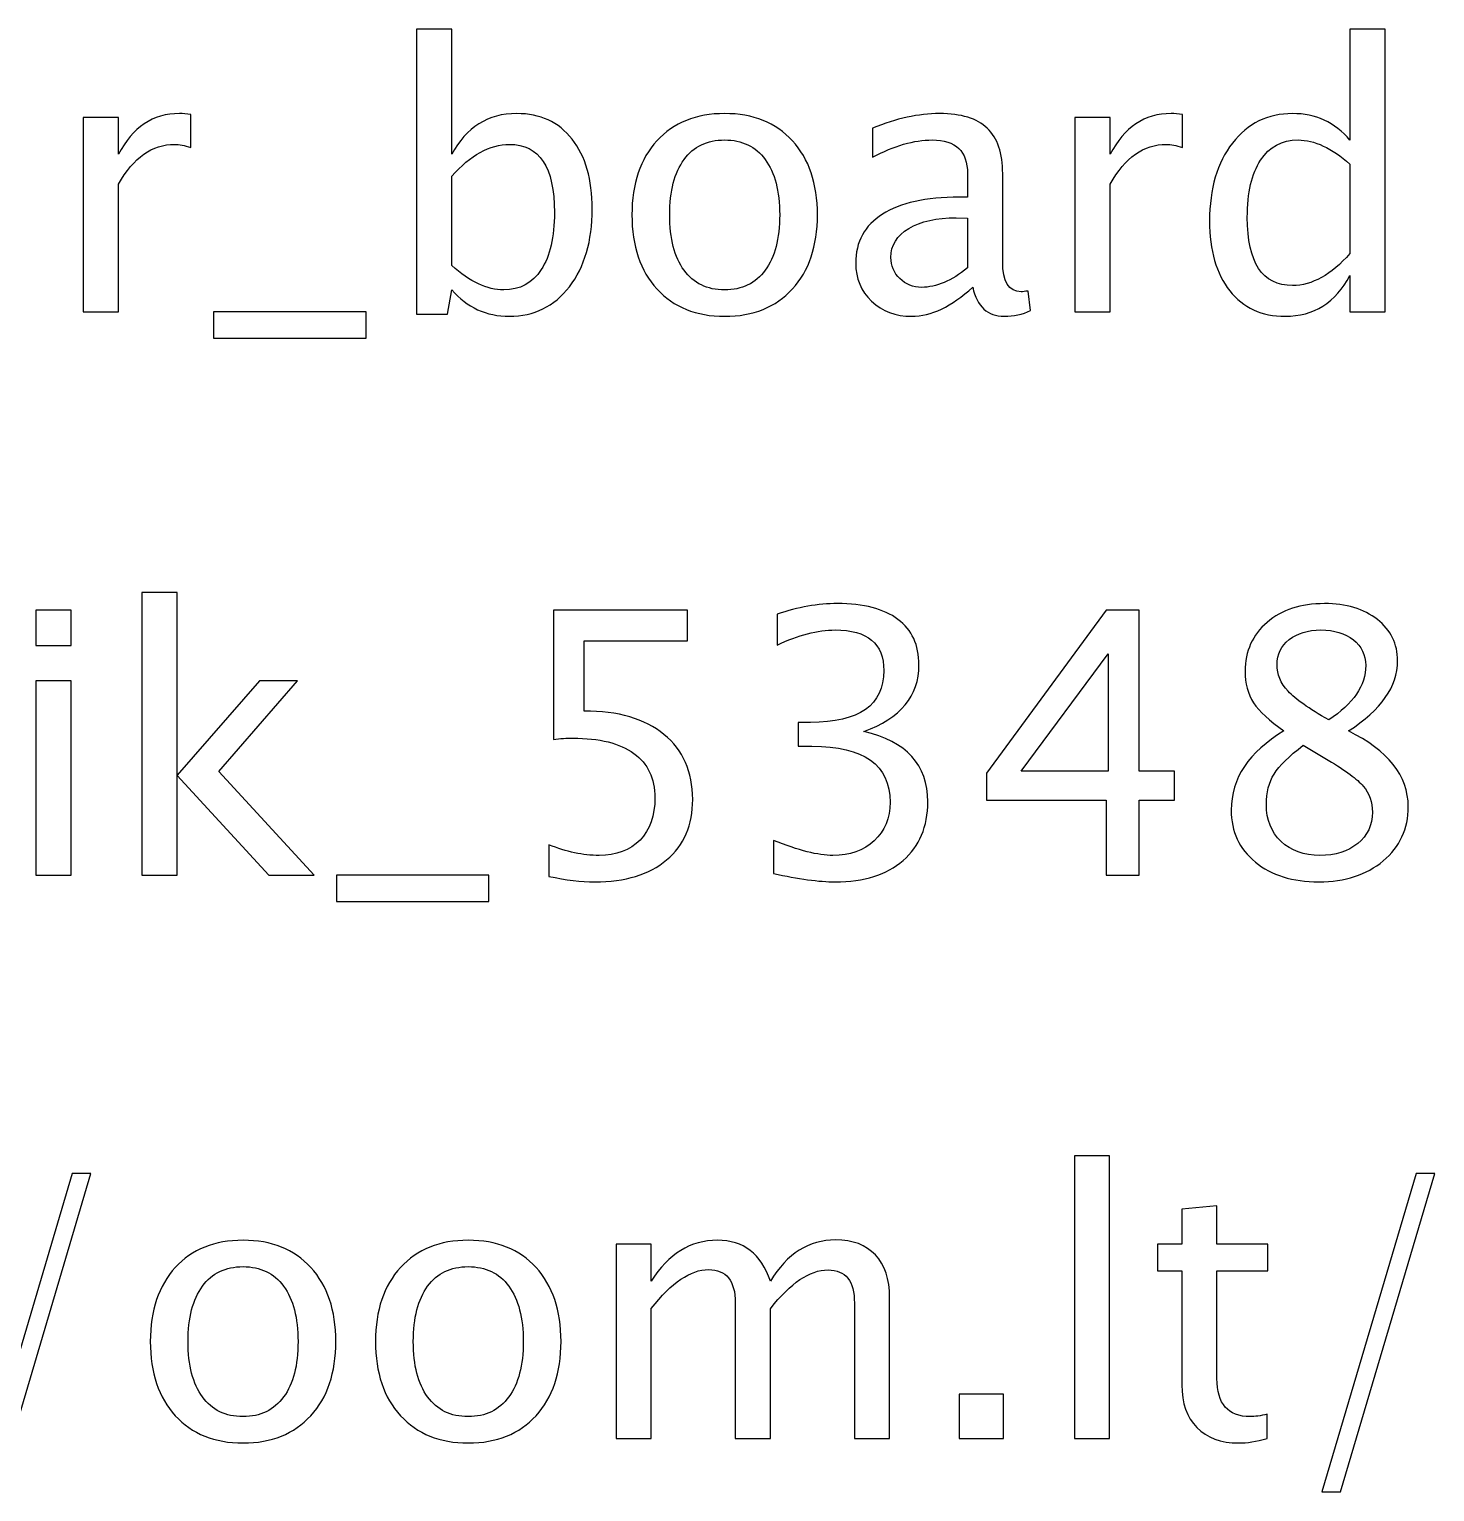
# Model space of a CAD drawing. Header units: centimetres. Extents: x -67 to 67, y -62 to 59.
# Drawn here: x 29.44 to 34.31, y 41.18 to 46.25 of the extents above; entities that cross this region are included whole.
import ezdxf

# ---------------------------------------------------------------- set-up
doc = ezdxf.new("R2010")
doc.units = ezdxf.units.CM
doc.header["$MEASUREMENT"] = 0
doc.layers.add('Layer 1', color=7, linetype='Continuous')

msp = doc.modelspace()

# ---------------------------------------------------------------- linework, layer by layer
at = {"layer": 'Layer 1'}
for points, knots in [([(30.78201, 45.25968), (30.78201, 45.25968), (30.78201, 46.24647), (30.78201, 46.24647), (30.78201, 46.24647), (30.78201, 46.24647), (30.90393, 46.24647), (30.90393, 46.24647), (30.90393, 46.24647), (30.90393, 46.24647), (30.90393, 45.81319), (30.90393, 45.81319), (30.90393, 45.81319), (30.95388, 45.90738), (31.02903, 45.95437), (31.12914, 45.95437), (31.12914, 45.95437), (31.21021, 45.95437), (31.27392, 45.92495), (31.32049, 45.86589), (31.32049, 45.86589), (31.36706, 45.80684), (31.39034, 45.72619), (31.39034, 45.62396), (31.39034, 45.62396), (31.39034, 45.51262), (31.36388, 45.42266), (31.31118, 45.35451), (31.31118, 45.35451), (31.25847, 45.28614), (31.18905, 45.25206), (31.10311, 45.25206), (31.10311, 45.25206), (31.02331, 45.25206), (30.95685, 45.28254), (30.90393, 45.34371), (30.90393, 45.34371), (30.90393, 45.34371), (30.88911, 45.25968), (30.88911, 45.25968), (30.88911, 45.25968), (30.88911, 45.25968), (30.78201, 45.25968), (30.78201, 45.25968)], [0, 0, 0, 0, 0.0833333, 0.0833333, 0.0833333, 0.0833333, 0.1666667, 0.1666667, 0.1666667, 0.1666667, 0.25, 0.25, 0.25, 0.25, 0.3333333, 0.3333333, 0.3333333, 0.3333333, 0.4166667, 0.4166667, 0.4166667, 0.4166667, 0.5, 0.5, 0.5, 0.5, 0.5833333, 0.5833333, 0.5833333, 0.5833333, 0.6666667, 0.6666667, 0.6666667, 0.6666667, 0.75, 0.75, 0.75, 0.75, 0.8333333, 0.8333333, 0.8333333, 0.8333333, 1, 1, 1, 1]), ([(34.01542, 45.2673), (34.01542, 45.2673), (34.01542, 45.39367), (34.01542, 45.39367), (34.01542, 45.39367), (33.96568, 45.29926), (33.89075, 45.25206), (33.79063, 45.25206), (33.79063, 45.25206), (33.70935, 45.25206), (33.64543, 45.28148), (33.59886, 45.34054), (33.59886, 45.34054), (33.55229, 45.39959), (33.52901, 45.48024), (33.52901, 45.58247), (33.52901, 45.58247), (33.52901, 45.69423), (33.55547, 45.78419), (33.60817, 45.85235), (33.60817, 45.85235), (33.66109, 45.92029), (33.73052, 45.95437), (33.81667, 45.95437), (33.81667, 45.95437), (33.89646, 45.95437), (33.96293, 45.92389), (34.01542, 45.86272), (34.01542, 45.86272), (34.01542, 45.86272), (34.01542, 46.24647), (34.01542, 46.24647), (34.01542, 46.24647), (34.01542, 46.24647), (34.13734, 46.24647), (34.13734, 46.24647), (34.13734, 46.24647), (34.13734, 46.24647), (34.13734, 45.2673), (34.13734, 45.2673), (34.13734, 45.2673), (34.13734, 45.2673), (34.01542, 45.2673), (34.01542, 45.2673)], [0, 0, 0, 0, 0.0833333, 0.0833333, 0.0833333, 0.0833333, 0.1666667, 0.1666667, 0.1666667, 0.1666667, 0.25, 0.25, 0.25, 0.25, 0.3333333, 0.3333333, 0.3333333, 0.3333333, 0.4166667, 0.4166667, 0.4166667, 0.4166667, 0.5, 0.5, 0.5, 0.5, 0.5833333, 0.5833333, 0.5833333, 0.5833333, 0.6666667, 0.6666667, 0.6666667, 0.6666667, 0.75, 0.75, 0.75, 0.75, 0.8333333, 0.8333333, 0.8333333, 0.8333333, 1, 1, 1, 1]), ([(29.62737, 45.2673), (29.62737, 45.2673), (29.62737, 45.9404), (29.62737, 45.9404), (29.62737, 45.9404), (29.62737, 45.9404), (29.74929, 45.9404), (29.74929, 45.9404), (29.74929, 45.9404), (29.74929, 45.9404), (29.74929, 45.81319), (29.74929, 45.81319), (29.74929, 45.81319), (29.79776, 45.90738), (29.86804, 45.95437), (29.96032, 45.95437), (29.96032, 45.95437), (29.97281, 45.95437), (29.98593, 45.95331), (29.99948, 45.9512), (29.99948, 45.9512), (29.99948, 45.9512), (29.99948, 45.83711), (29.99948, 45.83711), (29.99948, 45.83711), (29.97831, 45.84409), (29.95969, 45.84769), (29.9436, 45.84769), (29.9436, 45.84769), (29.86613, 45.84769), (29.80136, 45.80197), (29.74929, 45.71032), (29.74929, 45.71032), (29.74929, 45.71032), (29.74929, 45.2673), (29.74929, 45.2673), (29.74929, 45.2673), (29.74929, 45.2673), (29.62737, 45.2673), (29.62737, 45.2673)], [0, 0, 0, 0, 0.0909091, 0.0909091, 0.0909091, 0.0909091, 0.1818182, 0.1818182, 0.1818182, 0.1818182, 0.2727273, 0.2727273, 0.2727273, 0.2727273, 0.3636364, 0.3636364, 0.3636364, 0.3636364, 0.4545455, 0.4545455, 0.4545455, 0.4545455, 0.5454545, 0.5454545, 0.5454545, 0.5454545, 0.6363636, 0.6363636, 0.6363636, 0.6363636, 0.7272727, 0.7272727, 0.7272727, 0.7272727, 0.8181818, 0.8181818, 0.8181818, 0.8181818, 1, 1, 1, 1]), ([(31.84923, 45.25206), (31.75038, 45.25206), (31.67207, 45.2836), (31.61449, 45.34668), (31.61449, 45.34668), (31.55671, 45.40975), (31.52792, 45.49548), (31.52792, 45.60364), (31.52792, 45.60364), (31.52792, 45.71159), (31.55671, 45.7971), (31.61449, 45.85997), (31.61449, 45.85997), (31.67207, 45.92283), (31.75038, 45.95437), (31.84923, 45.95437), (31.84923, 45.95437), (31.94808, 45.95437), (32.0264, 45.92283), (32.08397, 45.85997), (32.08397, 45.85997), (32.14175, 45.7971), (32.17054, 45.71159), (32.17054, 45.60364), (32.17054, 45.60364), (32.17054, 45.49548), (32.14175, 45.40975), (32.08397, 45.34668), (32.08397, 45.34668), (32.0264, 45.2836), (31.94808, 45.25206), (31.84923, 45.25206)], [0, 0, 0, 0, 0.1111111, 0.1111111, 0.1111111, 0.1111111, 0.2222222, 0.2222222, 0.2222222, 0.2222222, 0.3333333, 0.3333333, 0.3333333, 0.3333333, 0.4444444, 0.4444444, 0.4444444, 0.4444444, 0.5555556, 0.5555556, 0.5555556, 0.5555556, 0.6666667, 0.6666667, 0.6666667, 0.6666667, 0.7777778, 0.7777778, 0.7777778, 0.7777778, 1, 1, 1, 1]), ([(32.70838, 45.35303), (32.63515, 45.28572), (32.56466, 45.25206), (32.49693, 45.25206), (32.49693, 45.25206), (32.44126, 45.25206), (32.3949, 45.26942), (32.35829, 45.30434), (32.35829, 45.30434), (32.32146, 45.33927), (32.30304, 45.38329), (32.30304, 45.43642), (32.30304, 45.43642), (32.30304, 45.50987), (32.33394, 45.56639), (32.39575, 45.60576), (32.39575, 45.60576), (32.45756, 45.64513), (32.54625, 45.66481), (32.66182, 45.66481), (32.66182, 45.66481), (32.66182, 45.66481), (32.69039, 45.66481), (32.69039, 45.66481), (32.69039, 45.66481), (32.69039, 45.66481), (32.69039, 45.74588), (32.69039, 45.74588), (32.69039, 45.74588), (32.69039, 45.82398), (32.64975, 45.86293), (32.56826, 45.86293), (32.56826, 45.86293), (32.50518, 45.86293), (32.43618, 45.84303), (32.36146, 45.80324), (32.36146, 45.80324), (32.36146, 45.80324), (32.36146, 45.90357), (32.36146, 45.90357), (32.36146, 45.90357), (32.44359, 45.93744), (32.52106, 45.95437), (32.59366, 45.95437), (32.59366, 45.95437), (32.66838, 45.95437), (32.72362, 45.93744), (32.75897, 45.90336), (32.75897, 45.90336), (32.79453, 45.86928), (32.81231, 45.81679), (32.81231, 45.74588), (32.81231, 45.74588), (32.81231, 45.74588), (32.81231, 45.44171), (32.81231, 45.44171), (32.81231, 45.44171), (32.81231, 45.37208), (32.83369, 45.33715), (32.87666, 45.33715), (32.87666, 45.33715), (32.88195, 45.33715), (32.88978, 45.338), (32.90015, 45.33969), (32.90015, 45.33969), (32.90015, 45.33969), (32.90883, 45.27196), (32.90883, 45.27196), (32.90883, 45.27196), (32.8811, 45.25862), (32.85062, 45.25206), (32.81718, 45.25206), (32.81718, 45.25206), (32.76024, 45.25206), (32.72405, 45.28572), (32.70838, 45.35303)], [0, 0, 0, 0, 0.05, 0.05, 0.05, 0.05, 0.1, 0.1, 0.1, 0.1, 0.15, 0.15, 0.15, 0.15, 0.2, 0.2, 0.2, 0.2, 0.25, 0.25, 0.25, 0.25, 0.3, 0.3, 0.3, 0.3, 0.35, 0.35, 0.35, 0.35, 0.4, 0.4, 0.4, 0.4, 0.45, 0.45, 0.45, 0.45, 0.5, 0.5, 0.5, 0.5, 0.55, 0.55, 0.55, 0.55, 0.6, 0.6, 0.6, 0.6, 0.65, 0.65, 0.65, 0.65, 0.7, 0.7, 0.7, 0.7, 0.75, 0.75, 0.75, 0.75, 0.8, 0.8, 0.8, 0.8, 0.85, 0.85, 0.85, 0.85, 0.9, 0.9, 0.9, 0.9, 1, 1, 1, 1]), ([(33.06271, 45.2673), (33.06271, 45.2673), (33.06271, 45.9404), (33.06271, 45.9404), (33.06271, 45.9404), (33.06271, 45.9404), (33.18463, 45.9404), (33.18463, 45.9404), (33.18463, 45.9404), (33.18463, 45.9404), (33.18463, 45.81319), (33.18463, 45.81319), (33.18463, 45.81319), (33.2331, 45.90738), (33.30338, 45.95437), (33.39566, 45.95437), (33.39566, 45.95437), (33.40815, 45.95437), (33.42127, 45.95331), (33.43482, 45.9512), (33.43482, 45.9512), (33.43482, 45.9512), (33.43482, 45.83711), (33.43482, 45.83711), (33.43482, 45.83711), (33.41365, 45.84409), (33.39503, 45.84769), (33.37894, 45.84769), (33.37894, 45.84769), (33.30147, 45.84769), (33.2367, 45.80197), (33.18463, 45.71032), (33.18463, 45.71032), (33.18463, 45.71032), (33.18463, 45.2673), (33.18463, 45.2673), (33.18463, 45.2673), (33.18463, 45.2673), (33.06271, 45.2673), (33.06271, 45.2673)], [0, 0, 0, 0, 0.0909091, 0.0909091, 0.0909091, 0.0909091, 0.1818182, 0.1818182, 0.1818182, 0.1818182, 0.2727273, 0.2727273, 0.2727273, 0.2727273, 0.3636364, 0.3636364, 0.3636364, 0.3636364, 0.4545455, 0.4545455, 0.4545455, 0.4545455, 0.5454545, 0.5454545, 0.5454545, 0.5454545, 0.6363636, 0.6363636, 0.6363636, 0.6363636, 0.7272727, 0.7272727, 0.7272727, 0.7272727, 0.8181818, 0.8181818, 0.8181818, 0.8181818, 1, 1, 1, 1]), ([(31.84902, 45.3435), (31.90934, 45.3435), (31.95633, 45.36615), (31.98978, 45.41166), (31.98978, 45.41166), (32.02301, 45.45695), (32.03973, 45.52109), (32.03973, 45.60364), (32.03973, 45.60364), (32.03973, 45.68598), (32.02301, 45.7499), (31.98978, 45.7952), (31.98978, 45.7952), (31.95633, 45.84028), (31.90934, 45.86293), (31.84902, 45.86293), (31.84902, 45.86293), (31.78848, 45.86293), (31.74149, 45.84028), (31.70847, 45.7952), (31.70847, 45.7952), (31.67524, 45.7499), (31.65873, 45.68598), (31.65873, 45.60364), (31.65873, 45.60364), (31.65873, 45.52109), (31.67524, 45.45695), (31.70847, 45.41166), (31.70847, 45.41166), (31.74149, 45.36615), (31.78848, 45.3435), (31.84902, 45.3435)], [0, 0, 0, 0, 0.1111111, 0.1111111, 0.1111111, 0.1111111, 0.2222222, 0.2222222, 0.2222222, 0.2222222, 0.3333333, 0.3333333, 0.3333333, 0.3333333, 0.4444444, 0.4444444, 0.4444444, 0.4444444, 0.5555556, 0.5555556, 0.5555556, 0.5555556, 0.6666667, 0.6666667, 0.6666667, 0.6666667, 0.7777778, 0.7777778, 0.7777778, 0.7777778, 1, 1, 1, 1]), ([(34.01542, 45.77932), (33.95213, 45.83499), (33.89223, 45.86293), (33.8355, 45.86293), (33.8355, 45.86293), (33.77962, 45.86293), (33.73644, 45.83965), (33.70575, 45.79287), (33.70575, 45.79287), (33.67506, 45.7463), (33.65982, 45.68026), (33.65982, 45.59475), (33.65982, 45.59475), (33.65982, 45.43748), (33.71189, 45.35874), (33.81624, 45.35874), (33.81624, 45.35874), (33.88398, 45.35874), (33.95044, 45.39578), (34.01542, 45.46965), (34.01542, 45.46965), (34.01542, 45.46965), (34.01542, 45.77932), (34.01542, 45.77932)], [0, 0, 0, 0, 0.1428571, 0.1428571, 0.1428571, 0.1428571, 0.2857143, 0.2857143, 0.2857143, 0.2857143, 0.4285714, 0.4285714, 0.4285714, 0.4285714, 0.5714286, 0.5714286, 0.5714286, 0.5714286, 0.7142857, 0.7142857, 0.7142857, 0.7142857, 1, 1, 1, 1]), ([(30.90393, 45.42774), (30.9668, 45.37165), (31.0267, 45.3435), (31.08364, 45.3435), (31.08364, 45.3435), (31.13973, 45.3435), (31.18312, 45.367), (31.2136, 45.41377), (31.2136, 45.41377), (31.24429, 45.46055), (31.25953, 45.52638), (31.25953, 45.61147), (31.25953, 45.61147), (31.25953, 45.76895), (31.20746, 45.84769), (31.10332, 45.84769), (31.10332, 45.84769), (31.03516, 45.84769), (30.9687, 45.81086), (30.90393, 45.73699), (30.90393, 45.73699), (30.90393, 45.73699), (30.90393, 45.42774), (30.90393, 45.42774)], [0, 0, 0, 0, 0.1428571, 0.1428571, 0.1428571, 0.1428571, 0.2857143, 0.2857143, 0.2857143, 0.2857143, 0.4285714, 0.4285714, 0.4285714, 0.4285714, 0.5714286, 0.5714286, 0.5714286, 0.5714286, 0.7142857, 0.7142857, 0.7142857, 0.7142857, 1, 1, 1, 1]), ([(32.69039, 45.41949), (32.69039, 45.41949), (32.69039, 45.59242), (32.69039, 45.59242), (32.69039, 45.59242), (32.69039, 45.59242), (32.65123, 45.59369), (32.65123, 45.59369), (32.65123, 45.59369), (32.5835, 45.59369), (32.52889, 45.5812), (32.48719, 45.55623), (32.48719, 45.55623), (32.4457, 45.53104), (32.42496, 45.49781), (32.42496, 45.45632), (32.42496, 45.45632), (32.42496, 45.42732), (32.43533, 45.40277), (32.45586, 45.38266), (32.45586, 45.38266), (32.47661, 45.36255), (32.5018, 45.35239), (32.53164, 45.35239), (32.53164, 45.35239), (32.58244, 45.35239), (32.63536, 45.37483), (32.69039, 45.41949)], [0, 0, 0, 0, 0.125, 0.125, 0.125, 0.125, 0.25, 0.25, 0.25, 0.25, 0.375, 0.375, 0.375, 0.375, 0.5, 0.5, 0.5, 0.5, 0.625, 0.625, 0.625, 0.625, 0.75, 0.75, 0.75, 0.75, 1, 1, 1, 1]), ([(30.07843, 45.17586), (30.07843, 45.17586), (30.07843, 45.2673), (30.07843, 45.2673), (30.07843, 45.2673), (30.07843, 45.2673), (30.60675, 45.2673), (30.60675, 45.2673), (30.60675, 45.2673), (30.60675, 45.2673), (30.60675, 45.17586), (30.60675, 45.17586), (30.60675, 45.17586), (30.60675, 45.17586), (30.07843, 45.17586), (30.07843, 45.17586)], [0, 0, 0, 0, 0.2, 0.2, 0.2, 0.2, 0.4, 0.4, 0.4, 0.4, 0.6, 0.6, 0.6, 0.6, 1, 1, 1, 1]), ([(29.83014, 43.31573), (29.83014, 43.31573), (29.83014, 44.2949), (29.83014, 44.2949), (29.83014, 44.2949), (29.83014, 44.2949), (29.95206, 44.2949), (29.95206, 44.2949), (29.95206, 44.2949), (29.95206, 44.2949), (29.95206, 43.66223), (29.95206, 43.66223), (29.95206, 43.66223), (29.95206, 43.66223), (30.23781, 43.98883), (30.23781, 43.98883), (30.23781, 43.98883), (30.23781, 43.98883), (30.36947, 43.98883), (30.36947, 43.98883), (30.36947, 43.98883), (30.36947, 43.98883), (30.09642, 43.67472), (30.09642, 43.67472), (30.09642, 43.67472), (30.09642, 43.67472), (30.42662, 43.31573), (30.42662, 43.31573), (30.42662, 43.31573), (30.42662, 43.31573), (30.26956, 43.31573), (30.26956, 43.31573), (30.26956, 43.31573), (30.26956, 43.31573), (29.95206, 43.66096), (29.95206, 43.66096), (29.95206, 43.66096), (29.95206, 43.66096), (29.95206, 43.31573), (29.95206, 43.31573), (29.95206, 43.31573), (29.95206, 43.31573), (29.83014, 43.31573), (29.83014, 43.31573)], [0, 0, 0, 0, 0.0833333, 0.0833333, 0.0833333, 0.0833333, 0.1666667, 0.1666667, 0.1666667, 0.1666667, 0.25, 0.25, 0.25, 0.25, 0.3333333, 0.3333333, 0.3333333, 0.3333333, 0.4166667, 0.4166667, 0.4166667, 0.4166667, 0.5, 0.5, 0.5, 0.5, 0.5833333, 0.5833333, 0.5833333, 0.5833333, 0.6666667, 0.6666667, 0.6666667, 0.6666667, 0.75, 0.75, 0.75, 0.75, 0.8333333, 0.8333333, 0.8333333, 0.8333333, 1, 1, 1, 1]), ([(29.46311, 44.11202), (29.46311, 44.11202), (29.46311, 44.23394), (29.46311, 44.23394), (29.46311, 44.23394), (29.46311, 44.23394), (29.58503, 44.23394), (29.58503, 44.23394), (29.58503, 44.23394), (29.58503, 44.23394), (29.58503, 44.11202), (29.58503, 44.11202), (29.58503, 44.11202), (29.58503, 44.11202), (29.46311, 44.11202), (29.46311, 44.11202)], [0, 0, 0, 0, 0.2, 0.2, 0.2, 0.2, 0.4, 0.4, 0.4, 0.4, 0.6, 0.6, 0.6, 0.6, 1, 1, 1, 1]), ([(31.24048, 43.31192), (31.24048, 43.31192), (31.24048, 43.42114), (31.24048, 43.42114), (31.24048, 43.42114), (31.30123, 43.39659), (31.3588, 43.38431), (31.41384, 43.38431), (31.41384, 43.38431), (31.47395, 43.38431), (31.52136, 43.40209), (31.55586, 43.43765), (31.55586, 43.43765), (31.59037, 43.47321), (31.60751, 43.52211), (31.60751, 43.58434), (31.60751, 43.58434), (31.60751, 43.65122), (31.58317, 43.70245), (31.53449, 43.73779), (31.53449, 43.73779), (31.4858, 43.77314), (31.41532, 43.79071), (31.32324, 43.79071), (31.32324, 43.79071), (31.30186, 43.79071), (31.27922, 43.78923), (31.25572, 43.78627), (31.25572, 43.78627), (31.25572, 43.78627), (31.25572, 44.23394), (31.25572, 44.23394), (31.25572, 44.23394), (31.25572, 44.23394), (31.72054, 44.23394), (31.72054, 44.23394), (31.72054, 44.23394), (31.72054, 44.23394), (31.72054, 44.12726), (31.72054, 44.12726), (31.72054, 44.12726), (31.72054, 44.12726), (31.3624, 44.12726), (31.3624, 44.12726), (31.3624, 44.12726), (31.3624, 44.12726), (31.3624, 43.88469), (31.3624, 43.88469), (31.3624, 43.88469), (31.48051, 43.88469), (31.57259, 43.8576), (31.63884, 43.80341), (31.63884, 43.80341), (31.70509, 43.74944), (31.73832, 43.67451), (31.73832, 43.57862), (31.73832, 43.57862), (31.73832, 43.4893), (31.70826, 43.41945), (31.64815, 43.36886), (31.64815, 43.36886), (31.58804, 43.31827), (31.50506, 43.29287), (31.39923, 43.29287), (31.39923, 43.29287), (31.35203, 43.29287), (31.29911, 43.29922), (31.24048, 43.31192)], [0, 0, 0, 0, 0.0555556, 0.0555556, 0.0555556, 0.0555556, 0.1111111, 0.1111111, 0.1111111, 0.1111111, 0.1666667, 0.1666667, 0.1666667, 0.1666667, 0.2222222, 0.2222222, 0.2222222, 0.2222222, 0.2777778, 0.2777778, 0.2777778, 0.2777778, 0.3333333, 0.3333333, 0.3333333, 0.3333333, 0.3888889, 0.3888889, 0.3888889, 0.3888889, 0.4444444, 0.4444444, 0.4444444, 0.4444444, 0.5, 0.5, 0.5, 0.5, 0.5555556, 0.5555556, 0.5555556, 0.5555556, 0.6111111, 0.6111111, 0.6111111, 0.6111111, 0.6666667, 0.6666667, 0.6666667, 0.6666667, 0.7222222, 0.7222222, 0.7222222, 0.7222222, 0.7777778, 0.7777778, 0.7777778, 0.7777778, 0.8333333, 0.8333333, 0.8333333, 0.8333333, 0.8888889, 0.8888889, 0.8888889, 0.8888889, 1, 1, 1, 1]), ([(32.01814, 43.32208), (32.01814, 43.32208), (32.01814, 43.43638), (32.01814, 43.43638), (32.01814, 43.43638), (32.10535, 43.40167), (32.17372, 43.38431), (32.22388, 43.38431), (32.22388, 43.38431), (32.28294, 43.38431), (32.33056, 43.40124), (32.36718, 43.43532), (32.36718, 43.43532), (32.4038, 43.4694), (32.422, 43.51385), (32.422, 43.56846), (32.422, 43.56846), (32.422, 43.698), (32.33183, 43.76277), (32.15149, 43.76277), (32.15149, 43.76277), (32.15149, 43.76277), (32.10323, 43.76277), (32.10323, 43.76277), (32.10323, 43.76277), (32.10323, 43.76277), (32.10323, 43.84469), (32.10323, 43.84469), (32.10323, 43.84469), (32.10323, 43.84469), (32.14599, 43.84532), (32.14599, 43.84532), (32.14599, 43.84532), (32.31553, 43.84532), (32.40041, 43.90501), (32.40041, 44.0246), (32.40041, 44.0246), (32.40041, 44.11837), (32.34411, 44.16536), (32.23171, 44.16536), (32.23171, 44.16536), (32.17139, 44.16536), (32.1045, 44.148), (32.03084, 44.11329), (32.03084, 44.11329), (32.03084, 44.11329), (32.03084, 44.21997), (32.03084, 44.21997), (32.03084, 44.21997), (32.10302, 44.24452), (32.17266, 44.2568), (32.23954, 44.2568), (32.23954, 44.2568), (32.33056, 44.2568), (32.40062, 44.2386), (32.44931, 44.20219), (32.44931, 44.20219), (32.49799, 44.166), (32.52233, 44.11329), (32.52233, 44.04429), (32.52233, 44.04429), (32.52233, 43.93655), (32.45862, 43.85971), (32.33098, 43.81399), (32.33098, 43.81399), (32.47894, 43.77949), (32.55281, 43.69842), (32.55281, 43.57037), (32.55281, 43.57037), (32.55281, 43.48401), (32.52424, 43.41606), (32.4673, 43.36674), (32.4673, 43.36674), (32.41036, 43.31742), (32.33204, 43.29287), (32.23256, 43.29287), (32.23256, 43.29287), (32.17583, 43.29287), (32.1045, 43.30261), (32.01814, 43.32208)], [0, 0, 0, 0, 0.047619, 0.047619, 0.047619, 0.047619, 0.0952381, 0.0952381, 0.0952381, 0.0952381, 0.1428571, 0.1428571, 0.1428571, 0.1428571, 0.1904762, 0.1904762, 0.1904762, 0.1904762, 0.2380952, 0.2380952, 0.2380952, 0.2380952, 0.2857143, 0.2857143, 0.2857143, 0.2857143, 0.3333333, 0.3333333, 0.3333333, 0.3333333, 0.3809524, 0.3809524, 0.3809524, 0.3809524, 0.4285714, 0.4285714, 0.4285714, 0.4285714, 0.4761905, 0.4761905, 0.4761905, 0.4761905, 0.5238095, 0.5238095, 0.5238095, 0.5238095, 0.5714286, 0.5714286, 0.5714286, 0.5714286, 0.6190476, 0.6190476, 0.6190476, 0.6190476, 0.6666667, 0.6666667, 0.6666667, 0.6666667, 0.7142857, 0.7142857, 0.7142857, 0.7142857, 0.7619048, 0.7619048, 0.7619048, 0.7619048, 0.8095238, 0.8095238, 0.8095238, 0.8095238, 0.8571429, 0.8571429, 0.8571429, 0.8571429, 0.9047619, 0.9047619, 0.9047619, 0.9047619, 1, 1, 1, 1]), ([(33.17045, 43.31573), (33.17045, 43.31573), (33.17045, 43.57608), (33.17045, 43.57608), (33.17045, 43.57608), (33.17045, 43.57608), (32.75643, 43.57608), (32.75643, 43.57608), (32.75643, 43.57608), (32.75643, 43.57608), (32.75643, 43.66879), (32.75643, 43.66879), (32.75643, 43.66879), (32.75643, 43.66879), (33.17045, 44.23394), (33.17045, 44.23394), (33.17045, 44.23394), (33.17045, 44.23394), (33.28475, 44.23394), (33.28475, 44.23394), (33.28475, 44.23394), (33.28475, 44.23394), (33.28475, 43.67641), (33.28475, 43.67641), (33.28475, 43.67641), (33.28475, 43.67641), (33.40794, 43.67641), (33.40794, 43.67641), (33.40794, 43.67641), (33.40794, 43.67641), (33.40794, 43.57608), (33.40794, 43.57608), (33.40794, 43.57608), (33.40794, 43.57608), (33.28475, 43.57608), (33.28475, 43.57608), (33.28475, 43.57608), (33.28475, 43.57608), (33.28475, 43.31573), (33.28475, 43.31573), (33.28475, 43.31573), (33.28475, 43.31573), (33.17045, 43.31573), (33.17045, 43.31573)], [0, 0, 0, 0, 0.0833333, 0.0833333, 0.0833333, 0.0833333, 0.1666667, 0.1666667, 0.1666667, 0.1666667, 0.25, 0.25, 0.25, 0.25, 0.3333333, 0.3333333, 0.3333333, 0.3333333, 0.4166667, 0.4166667, 0.4166667, 0.4166667, 0.5, 0.5, 0.5, 0.5, 0.5833333, 0.5833333, 0.5833333, 0.5833333, 0.6666667, 0.6666667, 0.6666667, 0.6666667, 0.75, 0.75, 0.75, 0.75, 0.8333333, 0.8333333, 0.8333333, 0.8333333, 1, 1, 1, 1]), ([(33.78682, 43.81548), (33.73644, 43.85061), (33.70131, 43.88321), (33.68162, 43.91348), (33.68162, 43.91348), (33.66194, 43.94353), (33.6522, 43.97994), (33.6522, 44.02249), (33.6522, 44.02249), (33.6522, 44.09191), (33.6776, 44.14843), (33.72819, 44.19182), (33.72819, 44.19182), (33.77899, 44.23521), (33.84524, 44.2568), (33.92694, 44.2568), (33.92694, 44.2568), (34.0023, 44.2568), (34.06347, 44.23839), (34.11025, 44.20156), (34.11025, 44.20156), (34.15703, 44.16494), (34.18052, 44.1171), (34.18052, 44.05847), (34.18052, 44.05847), (34.18052, 43.96957), (34.12358, 43.8885), (34.00992, 43.81548), (34.00992, 43.81548), (34.14814, 43.74774), (34.21735, 43.66032), (34.21735, 43.55322), (34.21735, 43.55322), (34.21735, 43.47681), (34.18835, 43.41437), (34.13057, 43.36568), (34.13057, 43.36568), (34.07278, 43.31721), (33.99849, 43.29287), (33.90747, 43.29287), (33.90747, 43.29287), (33.81667, 43.29287), (33.74343, 43.31573), (33.68755, 43.36145), (33.68755, 43.36145), (33.63188, 43.40696), (33.60394, 43.46707), (33.60394, 43.54137), (33.60394, 43.54137), (33.60394, 43.65143), (33.6649, 43.74266), (33.78682, 43.81548)], [0, 0, 0, 0, 0.0714286, 0.0714286, 0.0714286, 0.0714286, 0.1428571, 0.1428571, 0.1428571, 0.1428571, 0.2142857, 0.2142857, 0.2142857, 0.2142857, 0.2857143, 0.2857143, 0.2857143, 0.2857143, 0.3571429, 0.3571429, 0.3571429, 0.3571429, 0.4285714, 0.4285714, 0.4285714, 0.4285714, 0.5, 0.5, 0.5, 0.5, 0.5714286, 0.5714286, 0.5714286, 0.5714286, 0.6428571, 0.6428571, 0.6428571, 0.6428571, 0.7142857, 0.7142857, 0.7142857, 0.7142857, 0.7857143, 0.7857143, 0.7857143, 0.7857143, 0.8571429, 0.8571429, 0.8571429, 0.8571429, 1, 1, 1, 1]), ([(33.94176, 43.85379), (34.02727, 43.9103), (34.07003, 43.97296), (34.07003, 44.04217), (34.07003, 44.04217), (34.07003, 44.07921), (34.05564, 44.10885), (34.02706, 44.13149), (34.02706, 44.13149), (33.99828, 44.15414), (33.96081, 44.16536), (33.91446, 44.16536), (33.91446, 44.16536), (33.86958, 44.16536), (33.83296, 44.15435), (33.80481, 44.13213), (33.80481, 44.13213), (33.77666, 44.1099), (33.76269, 44.08133), (33.76269, 44.04598), (33.76269, 44.04598), (33.76269, 44.01169), (33.77539, 43.98079), (33.80079, 43.95327), (33.80079, 43.95327), (33.82619, 43.92597), (33.87318, 43.89273), (33.94176, 43.85379)], [0, 0, 0, 0, 0.125, 0.125, 0.125, 0.125, 0.25, 0.25, 0.25, 0.25, 0.375, 0.375, 0.375, 0.375, 0.5, 0.5, 0.5, 0.5, 0.625, 0.625, 0.625, 0.625, 0.75, 0.75, 0.75, 0.75, 1, 1, 1, 1]), ([(32.87687, 43.67641), (32.87687, 43.67641), (33.17807, 43.67641), (33.17807, 43.67641), (33.17807, 43.67641), (33.17807, 43.67641), (33.17807, 44.08323), (33.17807, 44.08323), (33.17807, 44.08323), (33.17807, 44.08323), (32.87687, 43.67641), (32.87687, 43.67641)], [0, 0, 0, 0, 0.25, 0.25, 0.25, 0.25, 0.5, 0.5, 0.5, 0.5, 1, 1, 1, 1]), ([(29.46311, 43.31573), (29.46311, 43.31573), (29.46311, 43.98883), (29.46311, 43.98883), (29.46311, 43.98883), (29.46311, 43.98883), (29.58503, 43.98883), (29.58503, 43.98883), (29.58503, 43.98883), (29.58503, 43.98883), (29.58503, 43.31573), (29.58503, 43.31573), (29.58503, 43.31573), (29.58503, 43.31573), (29.46311, 43.31573), (29.46311, 43.31573)], [0, 0, 0, 0, 0.2, 0.2, 0.2, 0.2, 0.4, 0.4, 0.4, 0.4, 0.6, 0.6, 0.6, 0.6, 1, 1, 1, 1]), ([(33.85328, 43.76595), (33.80375, 43.72785), (33.7701, 43.69461), (33.75232, 43.66625), (33.75232, 43.66625), (33.73475, 43.63789), (33.72586, 43.60275), (33.72586, 43.56042), (33.72586, 43.56042), (33.72586, 43.50792), (33.74279, 43.46538), (33.77687, 43.43299), (33.77687, 43.43299), (33.81095, 43.40061), (33.85561, 43.38431), (33.91128, 43.38431), (33.91128, 43.38431), (33.96483, 43.38431), (34.00844, 43.39807), (34.04209, 43.4258), (34.04209, 43.4258), (34.07596, 43.45353), (34.09289, 43.48951), (34.09289, 43.53375), (34.09289, 43.53375), (34.09289, 43.56931), (34.08252, 43.59958), (34.06156, 43.62413), (34.06156, 43.62413), (34.04061, 43.64868), (34.00018, 43.67874), (33.94028, 43.7143), (33.94028, 43.7143), (33.94028, 43.7143), (33.85328, 43.76595), (33.85328, 43.76595)], [0, 0, 0, 0, 0.1, 0.1, 0.1, 0.1, 0.2, 0.2, 0.2, 0.2, 0.3, 0.3, 0.3, 0.3, 0.4, 0.4, 0.4, 0.4, 0.5, 0.5, 0.5, 0.5, 0.6, 0.6, 0.6, 0.6, 0.7, 0.7, 0.7, 0.7, 0.8, 0.8, 0.8, 0.8, 1, 1, 1, 1]), ([(30.50388, 43.22429), (30.50388, 43.22429), (30.50388, 43.31573), (30.50388, 43.31573), (30.50388, 43.31573), (30.50388, 43.31573), (31.0322, 43.31573), (31.0322, 43.31573), (31.0322, 43.31573), (31.0322, 43.31573), (31.0322, 43.22429), (31.0322, 43.22429), (31.0322, 43.22429), (31.0322, 43.22429), (30.50388, 43.22429), (30.50388, 43.22429)], [0, 0, 0, 0, 0.2, 0.2, 0.2, 0.2, 0.4, 0.4, 0.4, 0.4, 0.6, 0.6, 0.6, 0.6, 1, 1, 1, 1]), ([(33.06069, 41.36416), (33.06069, 41.36416), (33.06069, 42.34333), (33.06069, 42.34333), (33.06069, 42.34333), (33.06069, 42.34333), (33.18261, 42.34333), (33.18261, 42.34333), (33.18261, 42.34333), (33.18261, 42.34333), (33.18261, 41.36416), (33.18261, 41.36416), (33.18261, 41.36416), (33.18261, 41.36416), (33.06069, 41.36416), (33.06069, 41.36416)], [0, 0, 0, 0, 0.2, 0.2, 0.2, 0.2, 0.4, 0.4, 0.4, 0.4, 0.6, 0.6, 0.6, 0.6, 1, 1, 1, 1]), ([(29.26213, 41.18001), (29.26213, 41.18001), (29.58873, 42.28237), (29.58873, 42.28237), (29.58873, 42.28237), (29.58873, 42.28237), (29.65329, 42.28237), (29.65329, 42.28237), (29.65329, 42.28237), (29.65329, 42.28237), (29.32669, 41.18001), (29.32669, 41.18001), (29.32669, 41.18001), (29.32669, 41.18001), (29.26213, 41.18001), (29.26213, 41.18001)], [0, 0, 0, 0, 0.2, 0.2, 0.2, 0.2, 0.4, 0.4, 0.4, 0.4, 0.6, 0.6, 0.6, 0.6, 1, 1, 1, 1]), ([(33.91794, 41.18001), (33.91794, 41.18001), (34.24454, 42.28237), (34.24454, 42.28237), (34.24454, 42.28237), (34.24454, 42.28237), (34.3091, 42.28237), (34.3091, 42.28237), (34.3091, 42.28237), (34.3091, 42.28237), (33.9825, 41.18001), (33.9825, 41.18001), (33.9825, 41.18001), (33.9825, 41.18001), (33.91794, 41.18001), (33.91794, 41.18001)], [0, 0, 0, 0, 0.2, 0.2, 0.2, 0.2, 0.4, 0.4, 0.4, 0.4, 0.6, 0.6, 0.6, 0.6, 1, 1, 1, 1]), ([(33.72871, 41.36437), (33.69103, 41.354), (33.65823, 41.34892), (33.6305, 41.34892), (33.6305, 41.34892), (33.56827, 41.34892), (33.5198, 41.3667), (33.48508, 41.40226), (33.48508, 41.40226), (33.45016, 41.43782), (33.4328, 41.48714), (33.4328, 41.55043), (33.4328, 41.55043), (33.4328, 41.55043), (33.4328, 41.94582), (33.4328, 41.94582), (33.4328, 41.94582), (33.4328, 41.94582), (33.34856, 41.94582), (33.34856, 41.94582), (33.34856, 41.94582), (33.34856, 41.94582), (33.34856, 42.03726), (33.34856, 42.03726), (33.34856, 42.03726), (33.34856, 42.03726), (33.4328, 42.03726), (33.4328, 42.03726), (33.4328, 42.03726), (33.4328, 42.03726), (33.4328, 42.15897), (33.4328, 42.15897), (33.4328, 42.15897), (33.4328, 42.15897), (33.55472, 42.17061), (33.55472, 42.17061), (33.55472, 42.17061), (33.55472, 42.17061), (33.55472, 42.03726), (33.55472, 42.03726), (33.55472, 42.03726), (33.55472, 42.03726), (33.73125, 42.03726), (33.73125, 42.03726), (33.73125, 42.03726), (33.73125, 42.03726), (33.73125, 41.94582), (33.73125, 41.94582), (33.73125, 41.94582), (33.73125, 41.94582), (33.55472, 41.94582), (33.55472, 41.94582), (33.55472, 41.94582), (33.55472, 41.94582), (33.55472, 41.57244), (33.55472, 41.57244), (33.55472, 41.57244), (33.55472, 41.48439), (33.59303, 41.44036), (33.66944, 41.44036), (33.66944, 41.44036), (33.68574, 41.44036), (33.70543, 41.44311), (33.72871, 41.4484), (33.72871, 41.4484), (33.72871, 41.4484), (33.72871, 41.36437), (33.72871, 41.36437)], [0, 0, 0, 0, 0.0555556, 0.0555556, 0.0555556, 0.0555556, 0.1111111, 0.1111111, 0.1111111, 0.1111111, 0.1666667, 0.1666667, 0.1666667, 0.1666667, 0.2222222, 0.2222222, 0.2222222, 0.2222222, 0.2777778, 0.2777778, 0.2777778, 0.2777778, 0.3333333, 0.3333333, 0.3333333, 0.3333333, 0.3888889, 0.3888889, 0.3888889, 0.3888889, 0.4444444, 0.4444444, 0.4444444, 0.4444444, 0.5, 0.5, 0.5, 0.5, 0.5555556, 0.5555556, 0.5555556, 0.5555556, 0.6111111, 0.6111111, 0.6111111, 0.6111111, 0.6666667, 0.6666667, 0.6666667, 0.6666667, 0.7222222, 0.7222222, 0.7222222, 0.7222222, 0.7777778, 0.7777778, 0.7777778, 0.7777778, 0.8333333, 0.8333333, 0.8333333, 0.8333333, 0.8888889, 0.8888889, 0.8888889, 0.8888889, 1, 1, 1, 1]), ([(31.47319, 41.36416), (31.47319, 41.36416), (31.47319, 42.03726), (31.47319, 42.03726), (31.47319, 42.03726), (31.47319, 42.03726), (31.59511, 42.03726), (31.59511, 42.03726), (31.59511, 42.03726), (31.59511, 42.03726), (31.59511, 41.91005), (31.59511, 41.91005), (31.59511, 41.91005), (31.65459, 42.00424), (31.73079, 42.05123), (31.82413, 42.05123), (31.82413, 42.05123), (31.91409, 42.05123), (31.97526, 42.00424), (32.00786, 41.91005), (32.00786, 41.91005), (32.06565, 42.00509), (32.141, 42.0525), (32.2335, 42.0525), (32.2335, 42.0525), (32.29255, 42.0525), (32.33848, 42.03514), (32.37129, 42.00022), (32.37129, 42.00022), (32.4041, 41.96529), (32.42061, 41.9164), (32.42061, 41.85353), (32.42061, 41.85353), (32.42061, 41.85353), (32.42061, 41.36416), (32.42061, 41.36416), (32.42061, 41.36416), (32.42061, 41.36416), (32.29869, 41.36416), (32.29869, 41.36416), (32.29869, 41.36416), (32.29869, 41.36416), (32.29869, 41.83343), (32.29869, 41.83343), (32.29869, 41.83343), (32.29869, 41.91005), (32.26821, 41.94836), (32.20725, 41.94836), (32.20725, 41.94836), (32.14396, 41.94836), (32.0775, 41.9037), (32.00786, 41.81416), (32.00786, 41.81416), (32.00786, 41.81416), (32.00786, 41.36416), (32.00786, 41.36416), (32.00786, 41.36416), (32.00786, 41.36416), (31.88594, 41.36416), (31.88594, 41.36416), (31.88594, 41.36416), (31.88594, 41.36416), (31.88594, 41.83385), (31.88594, 41.83385), (31.88594, 41.83385), (31.88594, 41.91111), (31.85504, 41.94963), (31.79302, 41.94963), (31.79302, 41.94963), (31.73142, 41.94963), (31.66538, 41.90476), (31.59511, 41.8148), (31.59511, 41.8148), (31.59511, 41.8148), (31.59511, 41.36416), (31.59511, 41.36416), (31.59511, 41.36416), (31.59511, 41.36416), (31.47319, 41.36416), (31.47319, 41.36416)], [0, 0, 0, 0, 0.047619, 0.047619, 0.047619, 0.047619, 0.0952381, 0.0952381, 0.0952381, 0.0952381, 0.1428571, 0.1428571, 0.1428571, 0.1428571, 0.1904762, 0.1904762, 0.1904762, 0.1904762, 0.2380952, 0.2380952, 0.2380952, 0.2380952, 0.2857143, 0.2857143, 0.2857143, 0.2857143, 0.3333333, 0.3333333, 0.3333333, 0.3333333, 0.3809524, 0.3809524, 0.3809524, 0.3809524, 0.4285714, 0.4285714, 0.4285714, 0.4285714, 0.4761905, 0.4761905, 0.4761905, 0.4761905, 0.5238095, 0.5238095, 0.5238095, 0.5238095, 0.5714286, 0.5714286, 0.5714286, 0.5714286, 0.6190476, 0.6190476, 0.6190476, 0.6190476, 0.6666667, 0.6666667, 0.6666667, 0.6666667, 0.7142857, 0.7142857, 0.7142857, 0.7142857, 0.7619048, 0.7619048, 0.7619048, 0.7619048, 0.8095238, 0.8095238, 0.8095238, 0.8095238, 0.8571429, 0.8571429, 0.8571429, 0.8571429, 0.9047619, 0.9047619, 0.9047619, 0.9047619, 1, 1, 1, 1]), ([(30.18076, 41.34892), (30.08191, 41.34892), (30.0036, 41.38046), (29.94602, 41.44354), (29.94602, 41.44354), (29.88824, 41.50661), (29.85945, 41.59234), (29.85945, 41.7005), (29.85945, 41.7005), (29.85945, 41.80845), (29.88824, 41.89396), (29.94602, 41.95683), (29.94602, 41.95683), (30.0036, 42.01969), (30.08191, 42.05123), (30.18076, 42.05123), (30.18076, 42.05123), (30.27961, 42.05123), (30.35793, 42.01969), (30.4155, 41.95683), (30.4155, 41.95683), (30.47328, 41.89396), (30.50207, 41.80845), (30.50207, 41.7005), (30.50207, 41.7005), (30.50207, 41.59234), (30.47328, 41.50661), (30.4155, 41.44354), (30.4155, 41.44354), (30.35793, 41.38046), (30.27961, 41.34892), (30.18076, 41.34892)], [0, 0, 0, 0, 0.1111111, 0.1111111, 0.1111111, 0.1111111, 0.2222222, 0.2222222, 0.2222222, 0.2222222, 0.3333333, 0.3333333, 0.3333333, 0.3333333, 0.4444444, 0.4444444, 0.4444444, 0.4444444, 0.5555556, 0.5555556, 0.5555556, 0.5555556, 0.6666667, 0.6666667, 0.6666667, 0.6666667, 0.7777778, 0.7777778, 0.7777778, 0.7777778, 1, 1, 1, 1]), ([(30.96096, 41.34892), (30.86211, 41.34892), (30.7838, 41.38046), (30.72622, 41.44354), (30.72622, 41.44354), (30.66844, 41.50661), (30.63965, 41.59234), (30.63965, 41.7005), (30.63965, 41.7005), (30.63965, 41.80845), (30.66844, 41.89396), (30.72622, 41.95683), (30.72622, 41.95683), (30.7838, 42.01969), (30.86211, 42.05123), (30.96096, 42.05123), (30.96096, 42.05123), (31.05981, 42.05123), (31.13813, 42.01969), (31.1957, 41.95683), (31.1957, 41.95683), (31.25348, 41.89396), (31.28227, 41.80845), (31.28227, 41.7005), (31.28227, 41.7005), (31.28227, 41.59234), (31.25348, 41.50661), (31.1957, 41.44354), (31.1957, 41.44354), (31.13813, 41.38046), (31.05981, 41.34892), (30.96096, 41.34892)], [0, 0, 0, 0, 0.1111111, 0.1111111, 0.1111111, 0.1111111, 0.2222222, 0.2222222, 0.2222222, 0.2222222, 0.3333333, 0.3333333, 0.3333333, 0.3333333, 0.4444444, 0.4444444, 0.4444444, 0.4444444, 0.5555556, 0.5555556, 0.5555556, 0.5555556, 0.6666667, 0.6666667, 0.6666667, 0.6666667, 0.7777778, 0.7777778, 0.7777778, 0.7777778, 1, 1, 1, 1]), ([(30.18055, 41.44036), (30.24087, 41.44036), (30.28786, 41.46301), (30.32131, 41.50852), (30.32131, 41.50852), (30.35454, 41.55381), (30.37126, 41.61795), (30.37126, 41.7005), (30.37126, 41.7005), (30.37126, 41.78284), (30.35454, 41.84676), (30.32131, 41.89206), (30.32131, 41.89206), (30.28786, 41.93714), (30.24087, 41.95979), (30.18055, 41.95979), (30.18055, 41.95979), (30.12001, 41.95979), (30.07302, 41.93714), (30.04, 41.89206), (30.04, 41.89206), (30.00677, 41.84676), (29.99026, 41.78284), (29.99026, 41.7005), (29.99026, 41.7005), (29.99026, 41.61795), (30.00677, 41.55381), (30.04, 41.50852), (30.04, 41.50852), (30.07302, 41.46301), (30.12001, 41.44036), (30.18055, 41.44036)], [0, 0, 0, 0, 0.1111111, 0.1111111, 0.1111111, 0.1111111, 0.2222222, 0.2222222, 0.2222222, 0.2222222, 0.3333333, 0.3333333, 0.3333333, 0.3333333, 0.4444444, 0.4444444, 0.4444444, 0.4444444, 0.5555556, 0.5555556, 0.5555556, 0.5555556, 0.6666667, 0.6666667, 0.6666667, 0.6666667, 0.7777778, 0.7777778, 0.7777778, 0.7777778, 1, 1, 1, 1]), ([(30.96075, 41.44036), (31.02107, 41.44036), (31.06806, 41.46301), (31.10151, 41.50852), (31.10151, 41.50852), (31.13474, 41.55381), (31.15146, 41.61795), (31.15146, 41.7005), (31.15146, 41.7005), (31.15146, 41.78284), (31.13474, 41.84676), (31.10151, 41.89206), (31.10151, 41.89206), (31.06806, 41.93714), (31.02107, 41.95979), (30.96075, 41.95979), (30.96075, 41.95979), (30.90021, 41.95979), (30.85322, 41.93714), (30.8202, 41.89206), (30.8202, 41.89206), (30.78697, 41.84676), (30.77046, 41.78284), (30.77046, 41.7005), (30.77046, 41.7005), (30.77046, 41.61795), (30.78697, 41.55381), (30.8202, 41.50852), (30.8202, 41.50852), (30.85322, 41.46301), (30.90021, 41.44036), (30.96075, 41.44036)], [0, 0, 0, 0, 0.1111111, 0.1111111, 0.1111111, 0.1111111, 0.2222222, 0.2222222, 0.2222222, 0.2222222, 0.3333333, 0.3333333, 0.3333333, 0.3333333, 0.4444444, 0.4444444, 0.4444444, 0.4444444, 0.5555556, 0.5555556, 0.5555556, 0.5555556, 0.6666667, 0.6666667, 0.6666667, 0.6666667, 0.7777778, 0.7777778, 0.7777778, 0.7777778, 1, 1, 1, 1]), ([(32.66149, 41.36416), (32.66149, 41.36416), (32.66149, 41.51783), (32.66149, 41.51783), (32.66149, 41.51783), (32.66149, 41.51783), (32.81516, 41.51783), (32.81516, 41.51783), (32.81516, 41.51783), (32.81516, 41.51783), (32.81516, 41.36416), (32.81516, 41.36416), (32.81516, 41.36416), (32.81516, 41.36416), (32.66149, 41.36416), (32.66149, 41.36416)], [0, 0, 0, 0, 0.2, 0.2, 0.2, 0.2, 0.4, 0.4, 0.4, 0.4, 0.6, 0.6, 0.6, 0.6, 1, 1, 1, 1])]:
    msp.add_open_spline(points, degree=3, knots=knots, dxfattribs=at)

doc.saveas('drawing.dxf')
